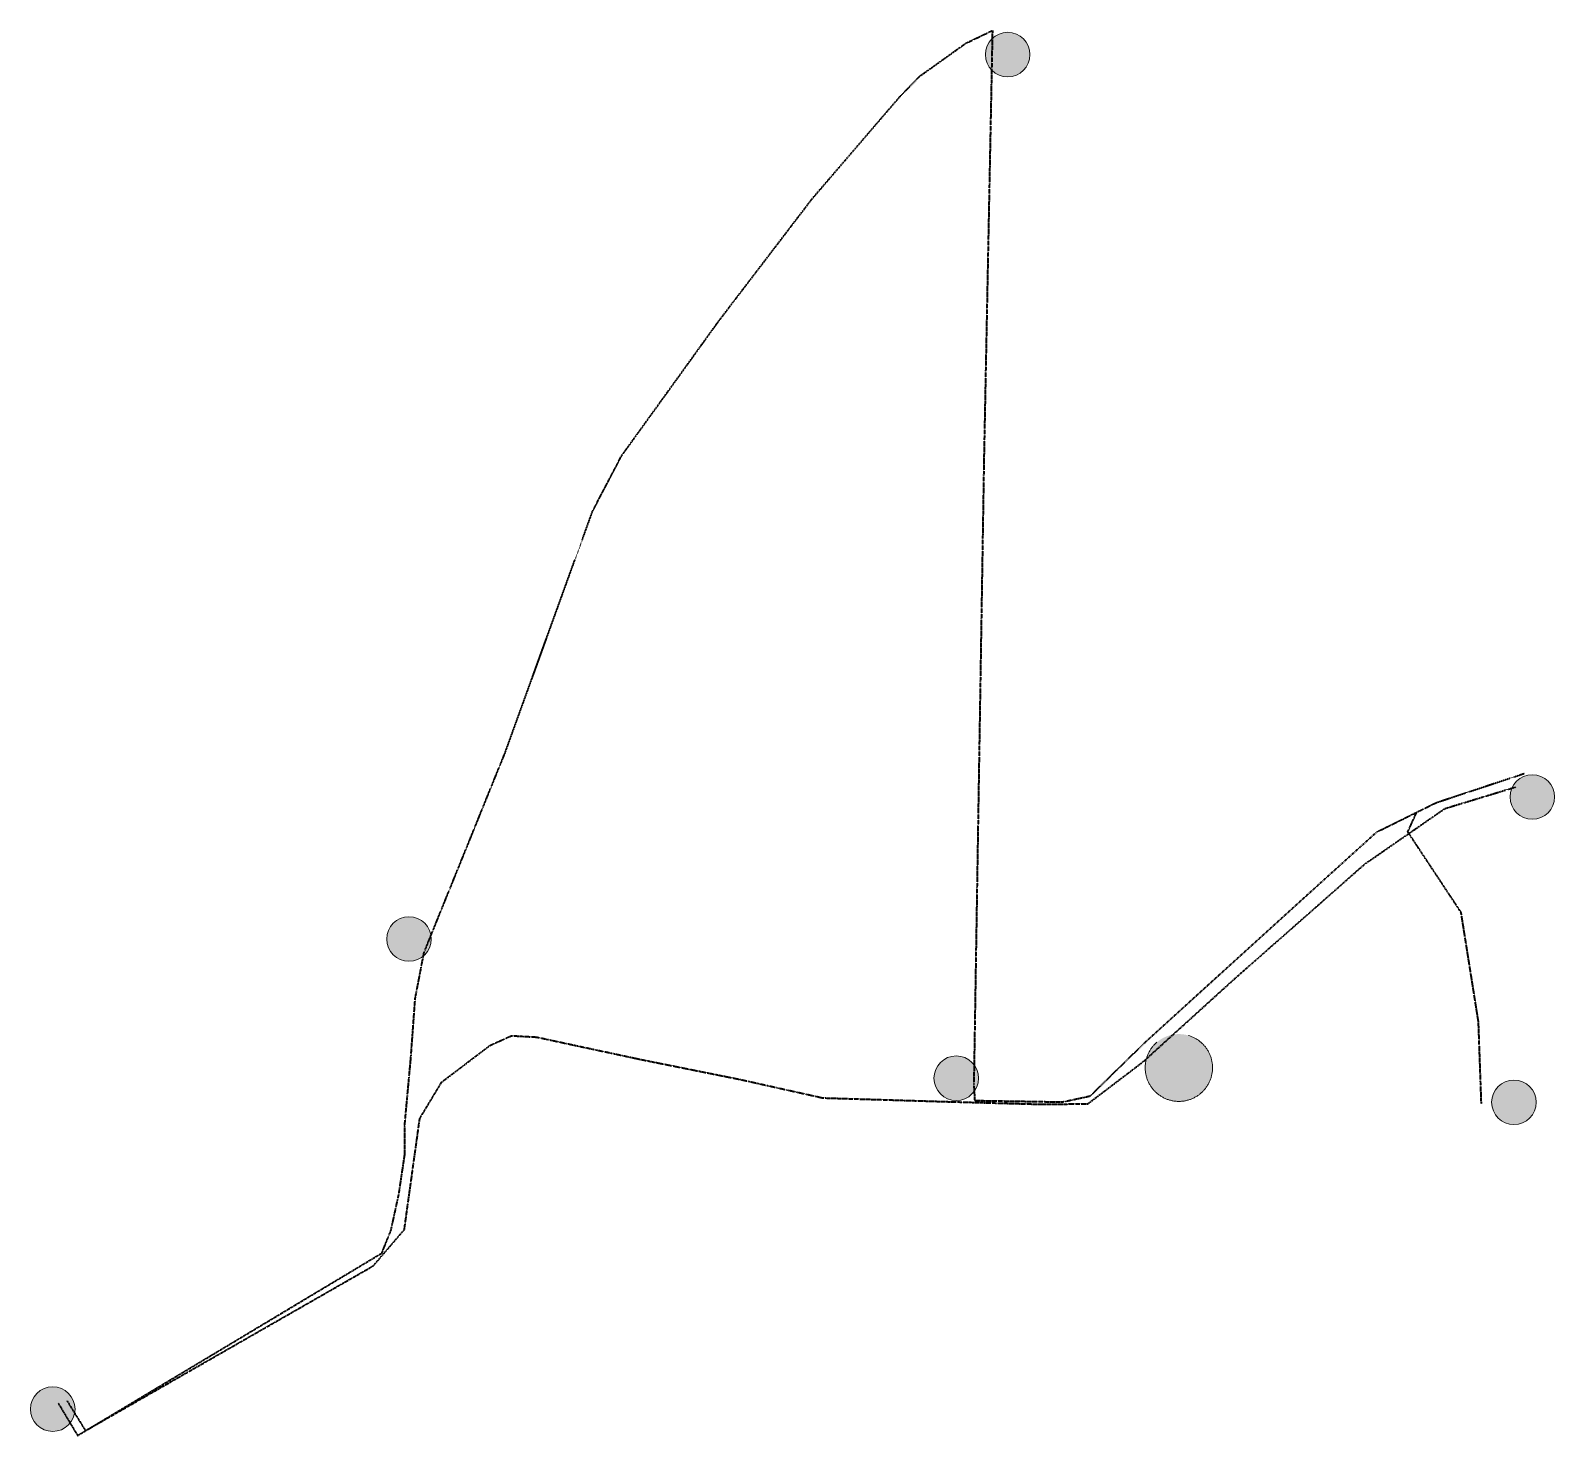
# Model space of a CAD drawing. Header units: metres. Extents: x 702251 to 1067529, y 9971352 to 19789229.
# Drawn here: x 702251 to 704620, y 9971352 to 9973535 of the extents above.
import ezdxf

# ---------------------------------------------------------------- set-up
doc = ezdxf.new("R2010")
doc.units = ezdxf.units.M
doc.header["$MEASUREMENT"] = 0
doc.linetypes.add('ACAD_ISO02W100', pattern=[15, 12, -3])
doc.linetypes.add('DASHDOT', pattern=[1, 0.5, -0.25, 0, -0.25])
doc.layers.add('Cruces', color=1, linetype='Continuous', lineweight=30)
doc.layers.add('Red_Empalmes', color=30, linetype='ACAD_ISO02W100', lineweight=20)
doc.layers.add('PACIFICTEL', color=3, linetype='Continuous')
doc.layers.add('Red_de_Dispersión', color=7, linetype='Continuous', lineweight=20, true_color=0xf6098b)

# ---------------------------------------------------------------- blocks, each defined once
blk = doc.blocks.new('Caja_Dispercion')
at = {"layer": 'Red_de_Dispersión'}
h = blk.add_hatch(color=256, dxfattribs=at)
h.dxf.hatch_style = 1
h.paths.add_polyline_path([(1.6, -0.12, 1), (-1.62, -0.12, 1)])
blk.add_circle((-0.01, -0.12), 1.61, dxfattribs=at)
blk = doc.blocks.new('Caja dispersion empalmes')
at = {"layer": 'Red_Empalmes', "true_color": 0xf26722}
h = blk.add_hatch(color=30, dxfattribs=at)
h.dxf.hatch_style = 1
h.paths.add_polyline_path([(2.99, -0.12, 1), (-3.01, -0.12, 1)])
at = {"layer": 'Red_Empalmes'}
blk.add_circle((-0.01, -0.12), 3, dxfattribs=at)
blk = doc.blocks.new('A$C9ba3735d')
at = {"layer": 'Red_Empalmes', "xscale": 0.7076716219506061, "yscale": 0.7076716219506061, "zscale": 0.7076716219506061}
blk.add_blockref('Caja dispersion empalmes', (2.161, 2.206), dxfattribs=at)

msp = doc.modelspace()

# ---------------------------------------------------------------- linework, layer by layer
at = {"layer": 'Cruces', "color": 1, "linetype": 'DASHDOT', "lineweight": 40}
for p, q in [((704449.8, 9972325.9), (704559.9, 9972359.4)), ((704325.4, 9972239.8), (704449.8, 9972325.9)), ((704123.2, 9972061.7), (704325.4, 9972239.8)), ((703980.4, 9971932.2), (704123.2, 9972061.7)), ((702890.3, 9971900.7), (702965.1, 9971957.6)), ((702965.1, 9971957.6), (702998.9, 9971972.8)), ((702998.9, 9971972.8), (703037.7, 9971970.7)), ((703037.7, 9971970.7), (703201.3, 9971935.6)), ((703201.3, 9971935.6), (703354.6, 9971904.8)), ((703894.8, 9971867.1), (703980.4, 9971932.2)), ((703354.6, 9971904.8), (703482.8, 9971876.2)), ((702856.3, 9971844.4), (702890.3, 9971900.7)), ((703482.8, 9971876.2), (703674.2, 9971870.4)), ((703674.2, 9971870.4), (703824.6, 9971866.2)), ((703824.6, 9971866.2), (703894.8, 9971867.1)), ((702832.2, 9971671.5), (702856.3, 9971844.4)), ((702783.9, 9971615.2), (702832.2, 9971671.5)), ((702336.6, 9971359.1), (702783.9, 9971615.2)), ((702307.9, 9971405.5), (702336.6, 9971359.1))]:
    msp.add_line(p, q, dxfattribs=at)
at = {"layer": 'PACIFICTEL', "linetype": 'DASHDOT', "lineweight": 40}
for p, q in [((703704.7, 9973514.6), (703746.2, 9973534.6)), ((703746.2, 9973534.6), (703733, 9972867.7)), ((703633.4, 9973463.6), (703704.7, 9973514.6)), ((703602.7, 9973432.1), (703633.4, 9973463.6)), ((703466.2, 9973273.3), (703602.7, 9973432.1)), ((703321.5, 9973084), (703466.2, 9973273.3)), ((703169.7, 9972873.5), (703321.5, 9973084)), ((703124.8, 9972787.7), (703169.7, 9972873.5)), ((703733, 9972867.7), (703717.3, 9971897.3)), ((702988.3, 9972411), (703124.8, 9972787.7)), ((702863, 9972102.4), (702988.3, 9972411)), ((704436.4, 9972335.1), (704573.3, 9972380.5)), ((704343.6, 9972289.3), (704436.4, 9972335.1)), ((704391.9, 9972289.5), (704405.4, 9972319.2)), ((704228.9, 9972185.5), (704343.6, 9972289.3)), ((704474.8, 9972164.3), (704391.9, 9972289.5)), ((703982.8, 9971961.8), (704228.9, 9972185.5)), ((704501.8, 9971994.2), (704474.8, 9972164.3)), ((702849.1, 9972030.4), (702863, 9972102.4)), ((702842.3, 9971937.3), (702849.1, 9972030.4)), ((704506.3, 9971867.2), (704501.8, 9971994.2)), ((703898.3, 9971879.2), (703982.8, 9971961.8)), ((702832.7, 9971832.5), (702842.3, 9971937.3)), ((703717.3, 9971897.3), (703718.7, 9971872.1)), ((703718.7, 9971872.1), (703854.8, 9971869.9)), ((703854.8, 9971869.9), (703898.3, 9971879.2)), ((702833.1, 9971789.2), (702832.7, 9971832.5)), ((702823.6, 9971725.8), (702833.1, 9971789.2)), ((702811.4, 9971670.2), (702823.6, 9971725.8)), ((702797.3, 9971635.1), (702811.4, 9971670.2)), ((702324.3, 9971351.6), (702797.3, 9971635.1)), ((702294.3, 9971401.7), (702324.3, 9971351.6))]:
    msp.add_line(p, q, dxfattribs=at)

# ---------------------------------------------------------------- block references
at = {"layer": 'Red_de_Dispersión'}
for name, p, xscale, yscale, zscale in [('Caja_Dispercion', (703770.2, 9973499.8), 21.51645754369855, 21.51645754369855, 21.51645754369855), ('Caja_Dispercion', (704585.6, 9972346.3), 21.51645754369855, 21.51645754369855, 21.51645754369855), ('Caja_Dispercion', (702839.6, 9972125.6), 21.51645754369855, 21.51645754369855, 21.51645754369855), ('A$C9ba3735d', (703983, 9971870.8), 24.63331376913707, 24.63331376913707, 24.63331376913707), ('Caja_Dispercion', (703690.2, 9971909.4), 21.51645754369855, 21.51645754369855, 21.51645754369855), ('Caja_Dispercion', (704557, 9971871.9), 21.51645754369855, 21.51645754369855, 21.51645754369855), ('Caja_Dispercion', (702285.9, 9971395.2), 21.51645754369855, 21.51645754369855, 21.51645754369855)]:
    msp.add_blockref(name, p, dxfattribs=dict(at, xscale=xscale, yscale=yscale, zscale=zscale))

doc.saveas('drawing.dxf')
